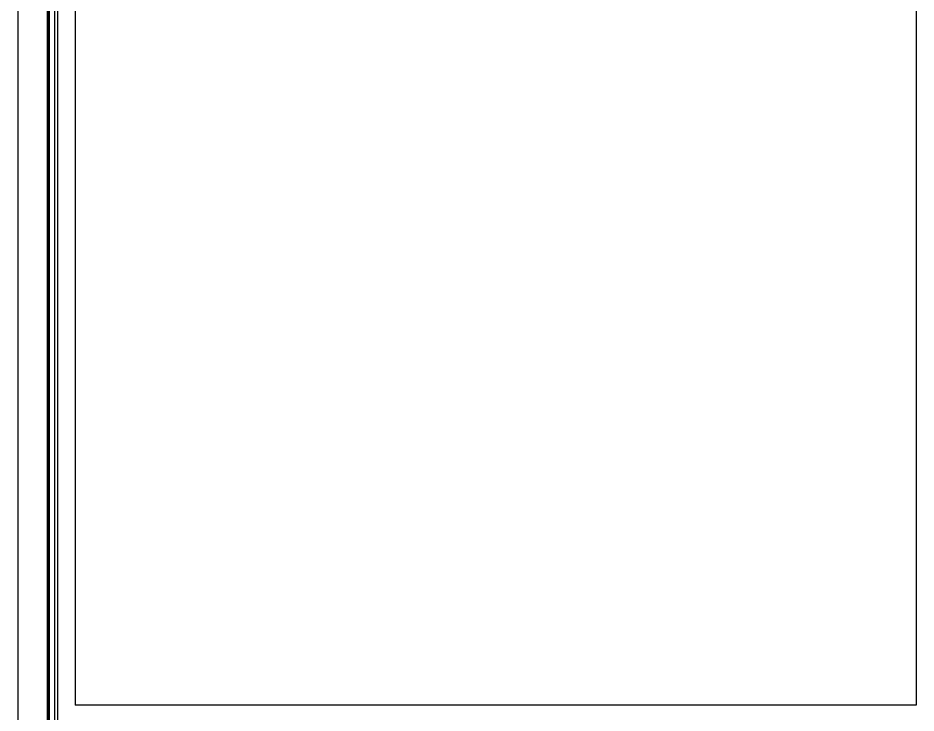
# Model space of a CAD drawing. Header units: millimetres. Extents: x 0 to 190005487, y 0 to 455456909.
# Drawn here: x 93598 to 94773, y 26882 to 27791 of the extents above; entities that cross this region are included whole.
import ezdxf

# ---------------------------------------------------------------- set-up
doc = ezdxf.new("R2010")
doc.units = ezdxf.units.MM
doc.header["$LTSCALE"] = 400
doc.header["$MEASUREMENT"] = 0
doc.layers.get('0').update_dxf_attribs({"linetype": 'CONTINUOUS'})

# ---------------------------------------------------------------- blocks, each defined once
blk = doc.blocks.new('A$C643E1396')
at = {"color": 3}
for p, q in [((4238.6, 4243.6, 5.6), (4238.6, 468.5, 5.6)), ((4313.6, 4243.6, 5.6), (4313.6, 2738.5, 5.6)), ((5413.7, 4243.6, 173.5), (5413.7, 2738.5, 173.5)), ((5413.7, 2738.5, 173.5), (4313.6, 2738.5, 5.6))]:
    blk.add_line(p, q, dxfattribs=at)
at = {"color": 4}
for p, q in [((4276.9, 4243.6, 5.6), (4276.9, 468.5, 5.6)), ((4277.9, 4243.6, 5.6), (4277.9, 468.5, 5.6)), ((4279.3, 4243.6, 5.6), (4279.3, 468.5, 5.6)), ((4286.6, 4243.6, 5.6), (4286.6, 468.5, 5.6)), ((4290.5, 4243.6, 5.6), (4290.5, 468.5, 5.6))]:
    blk.add_line(p, q, dxfattribs=at)

msp = doc.modelspace()

# ---------------------------------------------------------------- block references
msp.add_blockref('A$C643E1396', (89359, 24153.3))

doc.saveas('drawing.dxf')
